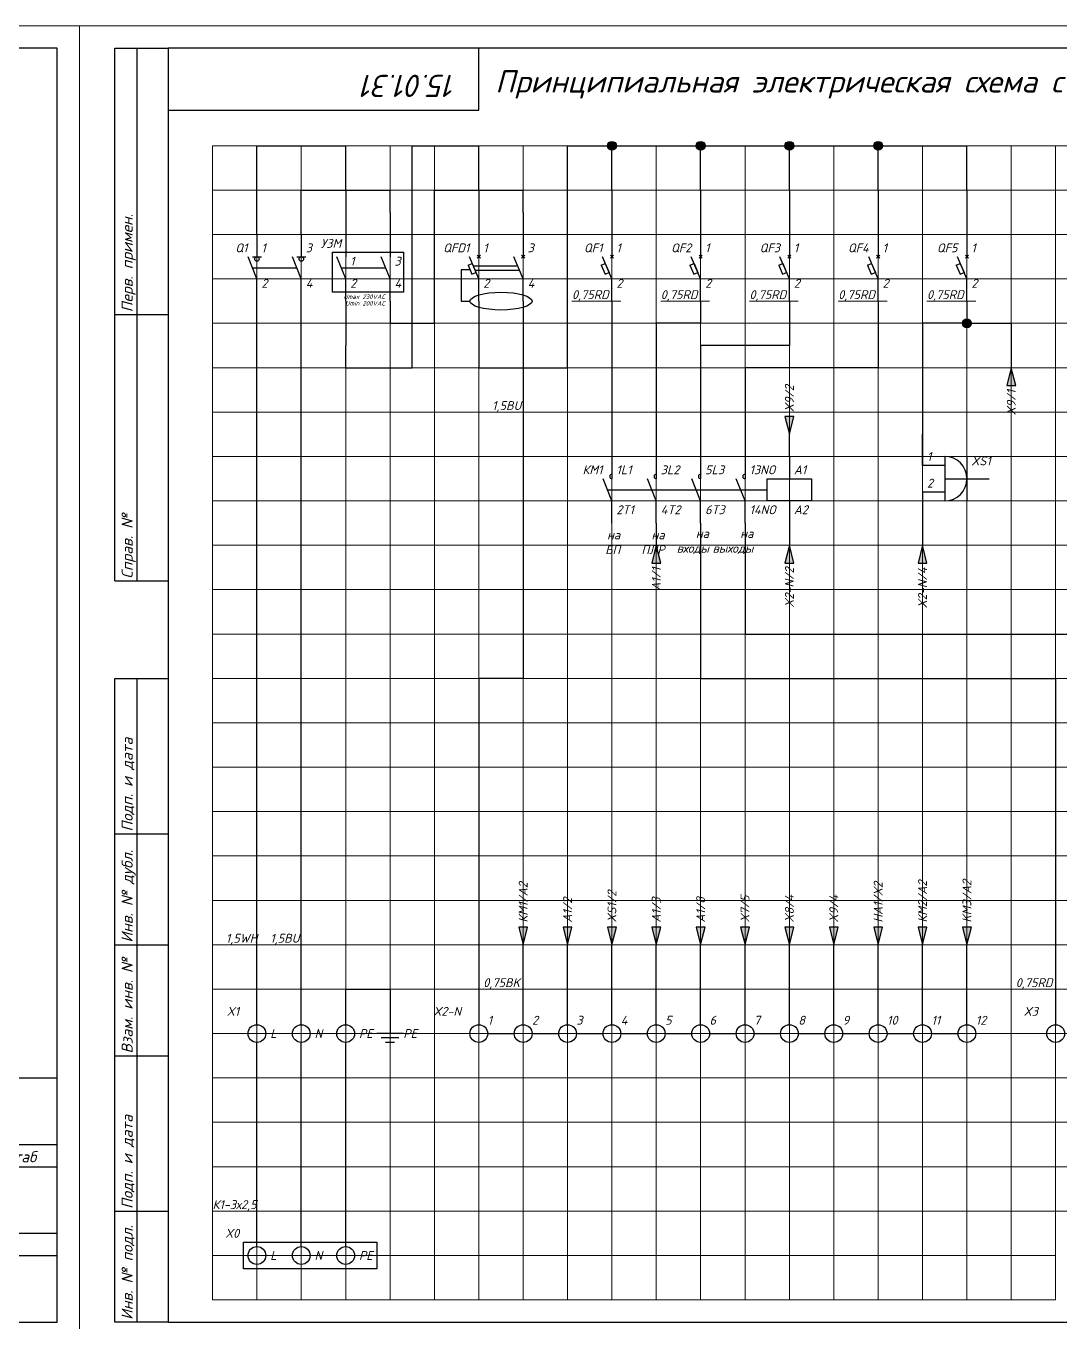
# Model space of a CAD drawing. Header units: millimetres. Extents: x 0 to 53000, y -591 to 24400.
# Drawn here: x 6307.9 to 6541, y 305 to 597 of the extents above; entities that cross this region are included whole.
import ezdxf
from ezdxf.enums import TextEntityAlignment as Align

# ---------------------------------------------------------------- set-up
doc = ezdxf.new("R2010")
doc.units = ezdxf.units.MM
doc.layers.add('Основная', color=7, linetype='Continuous', lineweight=30)
doc.layers.add('Тонкая для кабелей', color=7, linetype='Continuous', lineweight=15)
doc.layers.add('Привязки', color=2, linetype='Continuous', lineweight=0, plot=False, transparency=0.8)
doc.layers.add('рамка', color=253, linetype='Continuous', lineweight=5, transparency=0.8)
doc.styles.add('текст', font='isocpeui.ttf')

# ---------------------------------------------------------------- blocks, each defined once
blk = doc.blocks.new('*U109')
for p, q in [((230, 60), (415, 60)), ((415, 60), (415, 60)), ((415, 60), (415, 60)), ((295, 45), (415, 45)), ((365, 40), (415, 40)), ((365, 25), (415, 25)), ((295, 20), (415, 20))]:
    blk.add_line(p, q)
blk.add_lwpolyline([(20, 5), (415, 5), (415, 292), (20, 292)], close=True)
at = {"layer": 'Привязки'}
blk.add_lwpolyline([(0, 0), (420, 0), (420, 297), (0, 297)], close=True, dxfattribs=at)
at = {"layer": 'рамка'}
blk.add_lwpolyline([(0, 297), (420, 297), (420, 0), (0, 0)], close=True, dxfattribs=at)
at = {"style": 'текст'}
blk.add_text('Масштаб', height=2.5, dxfattribs=at).set_placement((397.5, 41))
for tag, p, height in [('12', (90, 292), 0.00000373), ('13', (90, 292), 0.00000373), ('27', (90, 292), 0.00000522), ('29', (105, 279), 3.5), ('ИЗМ4', (230.5, 56), 2.5), ('ЛИСТИЗМ4', (237.5, 56), 2.5), ('№ДОКУМИЗМ4', (247.5, 56), 2.5), ('ПОДПИЗМ4', (270.5, 56), 2.5), ('ДАТАИЗМ4', (285.5, 56), 2.5), ('28', (415, 60), 0.0000438), ('ОБОЗНАЧЕНИЕ', (300, 51), 5), ('ИЗМ3', (230.5, 51), 2.5), ('ЛИСТИЗМ3', (237.5, 51), 2.5), ('№ДОКУМИЗМ3', (247.5, 51), 2.5), ('ПОДПИЗМ3', (270.5, 51), 2.5), ('ДАТАИЗМ3', (285.5, 51), 2.5), ('ИЗМ2', (230.5, 46), 2.5), ('ЛИСТИЗМ2', (237.5, 46), 2.5), ('№ДОКУМИЗМ2', (247.5, 46), 2.5), ('ПОДПИЗМ2', (270.5, 46), 2.5), ('ДАТАИЗМ2', (285.5, 46), 2.5), ('ИЗМ1', (230.5, 41), 2.5), ('ЛИСТИЗМ1', (237.5, 41), 2.5), ('№ДОКУМИЗМ1', (247.5, 41), 2.5), ('ПОДПИЗМ1', (270.5, 41), 2.5), ('ДАТАИЗМ1', (285.5, 41), 2.5), ('РАЗРАБ', (247.5, 31), 2.5), ('ДАТАРАЗРАБ', (285.5, 31), 2.5), ('ПРОВ', (247.5, 26), 2.5), ('ДАТАПРОВ', (285.5, 26), 2.5), ('ТКОНТР', (247.5, 21), 2.5), ('ДАТАТКОНТР', (285.5, 21), 2.5), ('ЛИСТОВ', (400.5, 21), 2.5), ('10', (230.5, 16), 2.5), ('11', (247.5, 16), 2.5), ('НКОНТР', (247.5, 11), 2.5), ('ДАТАНКОНТР', (285.5, 11), 2.5), ('УТВ', (247.5, 6), 2.5), ('ДАТАУТВ', (285.5, 6), 2.5)]:
    blk.add_attdef(tag, p, '', height=height, dxfattribs=at)
for tag, p, height, rotation in [('ОБОЗНАЧЕНИЕ-ВЕРХ', (85, 286), 3.5, 180), ('ПРИМЕНЯЕМОСТЬ', (19, 232.5), 2.5, 90), ('СПРАВ№', (19, 172.5), 2.5, 90), ('ДАТАУЧЁТАДУБЛ', (19, 115.5), 2.5, 90), ('ИНВ№ДУБЛ', (19, 90.5), 2.5, 90), ('ВЗАМИНВ№', (19, 65.5), 2.5, 90), ('ДАТАУЧЁТА', (19, 30.5), 2.5, 90), ('ИНВ№ПОДЛ', (19, 5.5), 2.5, 90)]:
    blk.add_attdef(tag, p, '', height=height, rotation=rotation, dxfattribs=at)
blk.add_attdef('30', text='', height=5, dxfattribs=at).set_placement((355, 64), align=Align.MIDDLE)
for tag, height, p in [('НАИМЕНОВАНИЕ1', 5, (330, 36)), ('НАИМЕНОВАНИЕ2', 3.5, (330, 31)), ('МАССА', 3.5, (388.5, 31)), ('МАСШТАБ', 3.5, (406, 31)), ('НАИМЕНОВАНИЕ3', 3.5, (330, 26)), ('НАИМЕНОВАНИЕ4', 2.5, (330, 21)), ('ЛИСТ', 2.5, (380.5, 21)), ('МАТЕРИАЛ1', 2.5, (330, 16)), ('ПРЕДПРИЯТИЕ1', 3.5, (390, 16)), ('МАТЕРИАЛ2', 2.5, (330, 11)), ('ПРЕДПРИЯТИЕ2', 3.5, (390, 11)), ('ПРЕДПРИЯТИЕ3', 3.5, (390.02, 6)), ('МАТЕРИАЛ3', 2.5, (330, 6))]:
    blk.add_attdef(tag, text='', height=height, dxfattribs=at).set_placement(p, align=Align.CENTER)
for tag, p in [('ЛИТЕРА', (367.5, 31)), ('ЛИТЕРА2', (372.5, 31)), ('ЛИТЕРА3', (377.5, 31))]:
    blk.add_attdef(tag, text='', height=2.5, dxfattribs=at).set_placement(p, align=Align.RIGHT)
for tag, p in [('ИНДЕКС', (367.5, 31)), ('ИНДЕКС2', (372.5, 31)), ('ИНДЕКС3', (377.5, 31))]:
    blk.add_attdef(tag, text='', height=2.5, dxfattribs=at).set_placement(p, align=Align.TOP_LEFT)
blk = doc.blocks.new('*U110')
for p, q in [((8, 232), (8, 292)), ((8, 292), (20, 292)), ((13, 232), (13, 292)), ((90, 278), (90, 292)), ((90, 292), (90, 292)), ((90, 292), (90, 292)), ((90, 292), (90, 292)), ((90, 292), (90, 292)), ((90, 292), (90, 292)), ((20, 278), (90, 278)), ((8, 232), (20, 232)), ((8, 172), (8, 232)), ((13, 172), (13, 232)), ((8, 172), (20, 172)), ((8, 115), (8, 150)), ((8, 150), (20, 150)), ((13, 115), (13, 150)), ((8, 90), (8, 115)), ((8, 115), (20, 115)), ((13, 90), (13, 115)), ((8, 65), (8, 90)), ((8, 90), (20, 90)), ((13, 65), (13, 90)), ((8, 30), (8, 65)), ((8, 65), (20, 65)), ((13, 30), (13, 65)), ((8, 5), (8, 30)), ((8, 30), (20, 30)), ((13, 5), (13, 30)), ((20, 5), (8, 5))]:
    blk.add_line(p, q)
blk.add_lwpolyline([(20, 5), (415, 5), (415, 292), (20, 292)], close=True)
at = {"layer": 'Привязки'}
blk.add_lwpolyline([(0, 0), (420, 0), (420, 297), (0, 297)], close=True, dxfattribs=at)
at = {"layer": 'рамка'}
blk.add_lwpolyline([(0, 297), (420, 297), (420, 0), (0, 0)], close=True, dxfattribs=at)
at = {"style": 'текст'}
for s, p in [('Перв. примен.', (12, 232.5)), ('Справ. №', (12, 172.5)), ('Подп. и дата', (12, 115.5)), ('Инв. № дубл.', (12, 90.5)), ('Взам. инв. №', (12, 65.5)), ('Подп. и дата', (12, 30.5)), ('Инв. № подл.', (12, 5.5))]:
    blk.add_text(s, height=2.5, rotation=90, dxfattribs=at).set_placement(p)
for tag, p, height in [('12', (90, 292), 0.00000373), ('13', (90, 292), 0.00000373), ('27', (90, 292), 0.00000522), ('29', (105, 249), 3.5), ('ИЗМ2', (230.5, 16), 2.5), ('ЛИСТИЗМ2', (237.5, 16), 2.5), ('№ДОКУМИЗМ2', (247.5, 16), 2.5), ('28', (415, 20), 0.0000438), ('ОБОЗНАЧЕНИЕ', (300, 11), 5), ('ИЗМ1', (230.5, 11), 2.5), ('ЛИСТИЗМ1', (237.5, 11), 2.5), ('№ДОКУМИЗМ1', (247.5, 11), 2.5), ('ПОДПИЗМ1', (270.5, 11), 2.5), ('ДАТАИЗМ1', (285.5, 11), 2.5), ('ДАТАНКОНТР', (285.5, 11), 2.5), ('ДАТАУТВ', (285.5, 6), 2.5), ('РАЗРАБ', (415, 5), 0.0000135), ('ЛИСТОВ', (415, 5), 0.0000135), ('ПРОВ', (415, 5), 0.0000135), ('ТКОНТР', (415, 5), 0.0000135), ('НКОНТР', (415, 5), 0.0000135), ('УТВ', (415, 5), 0.0000135), ('10', (415, 5), 0.0000135), ('11', (415, 5), 0.0000135), ('ПОДПИЗМ2', (415, 5), 0.0000135), ('ДАТАИЗМ2', (415, 5), 0.0000135), ('ИЗМ3', (415, 5), 0.0000135), ('ЛИСТИЗМ3', (415, 5), 0.0000135), ('№ДОКУМИЗМ3', (415, 5), 0.0000135), ('ПОДПИЗМ3', (415, 5), 0.0000135), ('ДАТАИЗМ3', (415, 5), 0.0000135), ('ИЗМ4', (415, 5), 0.0000135), ('ЛИСТИЗМ4', (415, 5), 0.0000135), ('№ДОКУМИЗМ4', (415, 5), 0.0000135), ('ПОДПИЗМ4', (415, 5), 0.0000135), ('ДАТАИЗМ4', (415, 5), 0.0000135), ('ДАТАРАЗРАБ', (415, 5), 0.0000135), ('ДАТАПРОВ', (415, 5), 0.0000135), ('ДАТАТКОНТР', (415, 5), 0.0000135)]:
    blk.add_attdef(tag, p, '', height=height, dxfattribs=at)
for tag, p, height, rotation in [('ОБОЗНАЧЕНИЕ-ВЕРХ', (85, 286), 3.5, 180), ('ПРИМЕНЯЕМОСТЬ', (19, 232.5), 2.5, 90), ('СПРАВ№', (19, 172.5), 2.5, 90), ('ДАТАУЧЁТАДУБЛ', (19, 115.5), 2.5, 90), ('ИНВ№ДУБЛ', (19, 90.5), 2.5, 90), ('ВЗАМИНВ№', (19, 65.5), 2.5, 90), ('ДАТАУЧЁТА', (19, 30.5), 2.5, 90), ('ИНВ№ПОДЛ', (19, 5.5), 2.5, 90)]:
    blk.add_attdef(tag, p, '', height=height, rotation=rotation, dxfattribs=at)
blk.add_attdef('30', text='', height=5, dxfattribs=at).set_placement((355, 34), align=Align.MIDDLE)
for tag, height, p in [('ЛИСТ', 2.5, (410, 9)), ('НАИМЕНОВАНИЕ1', 0.000027, (415, 5)), ('НАИМЕНОВАНИЕ2', 0.0000189, (415, 5)), ('НАИМЕНОВАНИЕ3', 0.0000189, (415, 5)), ('НАИМЕНОВАНИЕ4', 0.0000135, (415, 5)), ('МАССА', 0.0000189, (415, 5)), ('МАСШТАБ', 0.0000189, (415, 5)), ('МАТЕРИАЛ1', 0.0000135, (415, 5)), ('МАТЕРИАЛ2', 0.0000135, (415, 5)), ('МАТЕРИАЛ3', 0.0000135, (415, 5)), ('ПРЕДПРИЯТИЕ1', 0.0000189, (415, 5)), ('ПРЕДПРИЯТИЕ2', 0.0000189, (415, 5)), ('ПРЕДПРИЯТИЕ3', 0.0000189, (415, 5))]:
    blk.add_attdef(tag, text='', height=height, dxfattribs=at).set_placement(p, align=Align.CENTER)
for tag in ['ЛИТЕРА', 'ЛИТЕРА2', 'ЛИТЕРА3']:
    blk.add_attdef(tag, text='', height=0.0000135, dxfattribs=at).set_placement((415, 5), align=Align.RIGHT)
for tag in ['ИНДЕКС', 'ИНДЕКС2', 'ИНДЕКС3']:
    blk.add_attdef(tag, text='', height=0.0000135, dxfattribs=at).set_placement((415, 5), align=Align.TOP_LEFT)

msp = doc.modelspace()

# ---------------------------------------------------------------- hatches: boundary and pattern name
at = {"layer": 'Основная'}
h = msp.add_hatch(color=256, dxfattribs=at)
h.dxf.hatch_style = 1
h.paths.add_polyline_path([(6440, 570), (6440, 571, 0.414213562), (6439, 570)])
h.paths.add_polyline_path([(6441, 570, 0.414213562), (6440, 571), (6440, 570)])
h.paths.add_polyline_path([(6439, 570, 0.414213562), (6440, 569), (6440, 570)])
h.paths.add_polyline_path([(6440, 570), (6440, 569, 0.414213562), (6441, 570)])
h = msp.add_hatch(color=256, dxfattribs=at)
h.dxf.hatch_style = 1
h.paths.add_polyline_path([(6460, 570), (6460, 571, 0.414213562), (6459, 570)])
h.paths.add_polyline_path([(6461, 570, 0.414213562), (6460, 571), (6460, 570)])
h.paths.add_polyline_path([(6459, 570, 0.414213562), (6460, 569), (6460, 570)])
h.paths.add_polyline_path([(6460, 570), (6460, 569, 0.414213562), (6461, 570)])
h = msp.add_hatch(color=256, dxfattribs=at)
h.dxf.hatch_style = 1
h.paths.add_polyline_path([(6480, 570), (6480, 571, 0.414213562), (6479, 570)])
h.paths.add_polyline_path([(6481, 570, 0.414213562), (6480, 571), (6480, 570)])
h.paths.add_polyline_path([(6479, 570, 0.414213562), (6480, 569), (6480, 570)])
h.paths.add_polyline_path([(6480, 570), (6480, 569, 0.414213562), (6481, 570)])
h = msp.add_hatch(color=256, dxfattribs=at)
h.dxf.hatch_style = 1
h.paths.add_polyline_path([(6500, 570), (6500, 571, 0.414213562), (6499, 570)])
h.paths.add_polyline_path([(6501, 570, 0.414213562), (6500, 571), (6500, 570)])
h.paths.add_polyline_path([(6499, 570, 0.414213562), (6500, 569), (6500, 570)])
h.paths.add_polyline_path([(6500, 570), (6500, 569, 0.414213562), (6501, 570)])
h = msp.add_hatch(color=256, dxfattribs=at)
h.dxf.hatch_style = 1
h.paths.add_polyline_path([(6520, 530), (6520, 531, 0.414213562), (6519, 530)])
h.paths.add_polyline_path([(6521, 530, 0.414213562), (6520, 531), (6520, 530)])
h.paths.add_polyline_path([(6519, 530, 0.414213562), (6520, 529), (6520, 530)])
h.paths.add_polyline_path([(6520, 530), (6520, 529, 0.414213562), (6521, 530)])
h = msp.add_hatch(color=256, dxfattribs=at)
h.dxf.hatch_style = 1
h.paths.add_polyline_path([(6530, 520), (6529, 516), (6530, 516)])
h.paths.add_polyline_path([(6530, 520), (6530, 516), (6531, 516)])
h = msp.add_hatch(color=256, dxfattribs=at)
h.dxf.hatch_style = 1
h.paths.add_polyline_path([(6480, 505), (6481, 509), (6480, 509)])
h.paths.add_polyline_path([(6480, 505), (6480, 509), (6479, 509)])
h = msp.add_hatch(color=256, dxfattribs=at)
h.dxf.hatch_style = 1
h.paths.add_polyline_path([(6450, 480), (6449, 476), (6450, 476)])
h.paths.add_polyline_path([(6450, 480), (6450, 476), (6451, 476)])
h = msp.add_hatch(color=256, dxfattribs=at)
h.dxf.hatch_style = 1
h.paths.add_polyline_path([(6480, 480), (6479, 476), (6480, 476)])
h.paths.add_polyline_path([(6480, 480), (6480, 476), (6481, 476)])
h = msp.add_hatch(color=256, dxfattribs=at)
h.dxf.hatch_style = 1
h.paths.add_polyline_path([(6510, 480), (6509, 476), (6510, 476)])
h.paths.add_polyline_path([(6510, 480), (6510, 476), (6511, 476)])
h = msp.add_hatch(color=256, dxfattribs=at)
h.dxf.hatch_style = 1
h.paths.add_polyline_path([(6420, 390), (6421, 394), (6420, 394)])
h.paths.add_polyline_path([(6420, 390), (6420, 394), (6419, 394)])
h = msp.add_hatch(color=256, dxfattribs=at)
h.dxf.hatch_style = 1
h.paths.add_polyline_path([(6430, 390), (6431, 394), (6430, 394)])
h.paths.add_polyline_path([(6430, 390), (6430, 394), (6429, 394)])
h = msp.add_hatch(color=256, dxfattribs=at)
h.dxf.hatch_style = 1
h.paths.add_polyline_path([(6440, 390), (6441, 394), (6440, 394)])
h.paths.add_polyline_path([(6440, 390), (6440, 394), (6439, 394)])
h = msp.add_hatch(color=256, dxfattribs=at)
h.dxf.hatch_style = 1
h.paths.add_polyline_path([(6450, 390), (6451, 394), (6450, 394)])
h.paths.add_polyline_path([(6450, 390), (6450, 394), (6449, 394)])
h = msp.add_hatch(color=256, dxfattribs=at)
h.dxf.hatch_style = 1
h.paths.add_polyline_path([(6460, 390), (6461, 394), (6460, 394)])
h.paths.add_polyline_path([(6460, 390), (6460, 394), (6459, 394)])
h = msp.add_hatch(color=256, dxfattribs=at)
h.dxf.hatch_style = 1
h.paths.add_polyline_path([(6470, 390), (6471, 394), (6470, 394)])
h.paths.add_polyline_path([(6470, 390), (6470, 394), (6469, 394)])
h = msp.add_hatch(color=256, dxfattribs=at)
h.dxf.hatch_style = 1
h.paths.add_polyline_path([(6480, 390), (6481, 394), (6480, 394)])
h.paths.add_polyline_path([(6480, 390), (6480, 394), (6479, 394)])
h = msp.add_hatch(color=256, dxfattribs=at)
h.dxf.hatch_style = 1
h.paths.add_polyline_path([(6490, 390), (6491, 394), (6490, 394)])
h.paths.add_polyline_path([(6490, 390), (6490, 394), (6489, 394)])
h = msp.add_hatch(color=256, dxfattribs=at)
h.dxf.hatch_style = 1
h.paths.add_polyline_path([(6500, 390), (6501, 394), (6500, 394)])
h.paths.add_polyline_path([(6500, 390), (6500, 394), (6499, 394)])
h = msp.add_hatch(color=256, dxfattribs=at)
h.dxf.hatch_style = 1
h.paths.add_polyline_path([(6510, 390), (6511, 394), (6510, 394)])
h.paths.add_polyline_path([(6510, 390), (6510, 394), (6509, 394)])
h = msp.add_hatch(color=256, dxfattribs=at)
h.dxf.hatch_style = 1
h.paths.add_polyline_path([(6520, 390), (6521, 394), (6520, 394)])
h.paths.add_polyline_path([(6520, 390), (6520, 394), (6519, 394)])

# ---------------------------------------------------------------- linework, layer by layer
for p, q in [((6360, 570), (6380, 570)), ((6360, 560), (6360, 570)), ((6380, 560), (6380, 570)), ((6395, 570), (6410, 570)), ((6395, 560), (6395, 570)), ((6410, 560), (6410, 570)), ((6430, 570), (6520, 570)), ((6430, 560), (6430, 570)), ((6440, 560), (6440, 570)), ((6460, 560), (6460, 570)), ((6480, 560), (6480, 570)), ((6500, 560), (6500, 570)), ((6520, 560), (6520, 570)), ((6360, 550), (6360, 560)), ((6370, 560), (6390, 560)), ((6370, 555), (6370, 560)), ((6380, 560), (6380, 550)), ((6390, 555), (6390, 560)), ((6395, 525), (6395, 560)), ((6400, 560), (6420, 560)), ((6400, 555), (6400, 560)), ((6410, 560), (6410, 550)), ((6420, 555), (6420, 560)), ((6430, 520), (6430, 560)), ((6440, 560), (6440, 550)), ((6460, 560), (6460, 550)), ((6480, 560), (6480, 550)), ((6500, 560), (6500, 550)), ((6520, 560), (6520, 550)), ((6370, 550), (6370, 555)), ((6390, 555), (6390, 550)), ((6400, 530), (6400, 555)), ((6420, 555), (6420, 550)), ((6360, 550), (6360, 545)), ((6370, 550), (6370, 545)), ((6380, 550), (6380, 545)), ((6390, 550), (6390, 545)), ((6410, 550), (6410, 545)), ((6420, 550), (6420, 545)), ((6440, 550), (6440, 545)), ((6460, 550), (6460, 545)), ((6480, 550), (6480, 545)), ((6500, 550), (6500, 545)), ((6520, 550), (6520, 545)), ((6360, 540), (6358, 545)), ((6359, 545), (6361, 545)), ((6370, 540), (6368, 545)), ((6369, 545), (6371, 545)), ((6377, 546), (6393, 546)), ((6377, 537), (6377, 546)), ((6380, 540), (6378, 545)), ((6390, 540), (6388, 545)), ((6393, 546), (6393, 537)), ((6407.59194, 543.08022), (6408.51108, 543.47414)), ((6410, 540), (6407.87931, 544.94828)), ((6408.51108, 543.47414), (6409.36823, 541.47414)), ((6410.35355, 545.35355), (6409.64645, 544.64645)), ((6409.64645, 545.35355), (6410.35355, 544.64645)), ((6410, 545), (6410.35355, 545.35355)), ((6420, 540), (6417.87931, 544.94828)), ((6420.35355, 545.35355), (6419.64645, 544.64645)), ((6419.64645, 545.35355), (6420.35355, 544.64645)), ((6420, 545), (6420.35355, 545.35355)), ((6437.59194, 543.08022), (6438.51108, 543.47414)), ((6440, 540), (6437.87931, 544.94828)), ((6438.51108, 543.47414), (6439.36823, 541.47414)), ((6440.35355, 545.35355), (6439.64645, 544.64645)), ((6439.64645, 545.35355), (6440.35355, 544.64645)), ((6440, 545), (6440.35355, 545.35355)), ((6457.59194, 543.08022), (6458.51108, 543.47414)), ((6460, 540), (6457.87931, 544.94828)), ((6458.51108, 543.47414), (6459.36823, 541.47414)), ((6460.35355, 545.35355), (6459.64645, 544.64645)), ((6459.64645, 545.35355), (6460.35355, 544.64645)), ((6460, 545), (6460.35355, 545.35355)), ((6477.59194, 543.08022), (6478.51108, 543.47414)), ((6480, 540), (6477.87931, 544.94828)), ((6478.51108, 543.47414), (6479.36823, 541.47414)), ((6480.35355, 545.35355), (6479.64645, 544.64645)), ((6479.64645, 545.35355), (6480.35355, 544.64645)), ((6480, 545), (6480.35355, 545.35355)), ((6497.59194, 543.08022), (6498.51108, 543.47414)), ((6500, 540), (6497.87931, 544.94828)), ((6498.51108, 543.47414), (6499.36823, 541.47414)), ((6500.35355, 545.35355), (6499.64645, 544.64645)), ((6499.64645, 545.35355), (6500.35355, 544.64645)), ((6500, 545), (6500.35355, 545.35355)), ((6517.59194, 543.08022), (6518.51108, 543.47414)), ((6520, 540), (6517.87931, 544.94828)), ((6518.51108, 543.47414), (6519.36823, 541.47414)), ((6520.35355, 545.35355), (6519.64645, 544.64645)), ((6519.64645, 545.35355), (6520.35355, 544.64645)), ((6520, 545), (6520.35355, 545.35355)), ((6359, 542.5), (6369.00059, 542.49851)), ((6379.00059, 542.49851), (6389, 542.5)), ((6408.02051, 542.08022), (6406, 542.08022)), ((6406, 542.08022), (6406, 535)), ((6407.59194, 543.08022), (6408.44908, 541.08022)), ((6408.44908, 541.08022), (6409.36823, 541.47414)), ((6408.72537, 542.97414), (6418.72537, 542.97414)), ((6409.15394, 541.97414), (6419.15394, 541.97414)), ((6437.59194, 543.08022), (6438.44908, 541.08022)), ((6438.44908, 541.08022), (6439.36823, 541.47414)), ((6457.59194, 543.08022), (6458.44908, 541.08022)), ((6458.44908, 541.08022), (6459.36823, 541.47414)), ((6477.59194, 543.08022), (6478.44908, 541.08022)), ((6478.44908, 541.08022), (6479.36823, 541.47414)), ((6497.59194, 543.08022), (6498.44908, 541.08022)), ((6498.44908, 541.08022), (6499.36823, 541.47414)), ((6517.59194, 543.08022), (6518.44908, 541.08022)), ((6518.44908, 541.08022), (6519.36823, 541.47414)), ((6360, 535), (6360, 540)), ((6370, 535), (6370, 540)), ((6380, 535), (6380, 540)), ((6390, 535), (6390, 540)), ((6410, 535), (6410, 540)), ((6420, 535), (6420, 540)), ((6440, 535), (6440, 540)), ((6460, 535), (6460, 540)), ((6480, 535), (6480, 540)), ((6500, 535), (6500, 540)), ((6520, 535), (6520, 540)), ((6360, 372), (6360, 535)), ((6370, 372), (6370, 535)), ((6393, 537), (6377, 537)), ((6380, 535), (6380, 525)), ((6390, 535), (6390, 530)), ((6406, 535), (6408, 535)), ((6410, 535), (6410, 530)), ((6420, 535), (6420, 530)), ((6440, 535), (6440, 520)), ((6460, 535), (6460, 530)), ((6480, 535), (6480, 525)), ((6500, 535), (6500, 520)), ((6520, 535), (6520, 530)), ((6390, 530), (6400, 530)), ((6410, 530), (6410, 520)), ((6420, 530), (6420, 450)), ((6460, 530), (6450, 530)), ((6450, 530), (6450, 520)), ((6520, 530), (6510, 530)), ((6510, 530), (6510, 498)), ((6520, 530), (6530, 530)), ((6530, 530), (6530, 520)), ((6380, 520), (6380, 525)), ((6395, 520), (6395, 525)), ((6480, 525), (6460, 525)), ((6460, 525), (6460, 505)), ((6380, 520), (6395, 520)), ((6410, 520), (6430, 520)), ((6440, 520), (6440, 500)), ((6450, 520), (6450, 500)), ((6500, 520), (6470, 520)), ((6470, 520), (6470, 500)), ((6530, 520), (6529, 516)), ((6531, 516), (6530, 520)), ((6460, 515), (6460, 510)), ((6529, 516), (6531, 516)), ((6440, 510), (6440, 500)), ((6450, 510), (6450, 500)), ((6460, 510), (6460, 500)), ((6470, 510), (6470, 500)), ((6479, 509), (6480, 505)), ((6481, 509), (6479, 509)), ((6480, 505), (6481, 509)), ((6480, 500), (6480, 505)), ((6510, 498), (6510, 505)), ((6440, 500), (6440, 495)), ((6450, 500), (6450, 495)), ((6460, 500), (6460, 495)), ((6470, 500), (6470, 495)), ((6480, 500), (6480, 495)), ((6515, 500), (6515, 490)), ((6520, 500), (6520, 490)), ((6515, 498), (6510, 498)), ((6440, 490), (6438, 495)), ((6450, 490), (6448, 495)), ((6460, 490), (6458, 495)), ((6470, 490), (6468, 495)), ((6475, 495), (6485, 495)), ((6475, 490), (6475, 495)), ((6485, 495), (6485, 490)), ((6515, 495), (6525, 495)), ((6439.00059, 492.49851), (6475, 492.49851)), ((6515, 492), (6510, 492)), ((6510, 492), (6510, 485)), ((6440, 485), (6440, 490)), ((6450, 485), (6450, 490)), ((6460, 485), (6460, 490)), ((6470, 485), (6470, 490)), ((6485, 490), (6475, 490)), ((6480, 490), (6480, 480)), ((6450, 485), (6450, 480)), ((6460, 485), (6460, 450)), ((6470, 485), (6470, 460)), ((6510, 485), (6510, 480)), ((6450, 480), (6449, 476)), ((6451, 476), (6450, 480)), ((6480, 480), (6479, 476)), ((6481, 476), (6480, 480)), ((6510, 480), (6509, 476)), ((6511, 476), (6510, 480)), ((6449, 476), (6451, 476)), ((6479, 476), (6481, 476)), ((6509, 476), (6511, 476)), ((6470, 460), (6630, 460)), ((6420, 450), (6410, 450)), ((6410, 450), (6410, 380)), ((6460, 450), (6540, 450)), ((6540, 450), (6540, 380)), ((6419, 394), (6420, 390)), ((6421, 394), (6419, 394)), ((6420, 390), (6421, 394)), ((6429, 394), (6430, 390)), ((6431, 394), (6429, 394)), ((6430, 390), (6431, 394)), ((6439, 394), (6440, 390)), ((6441, 394), (6439, 394)), ((6440, 390), (6441, 394)), ((6449, 394), (6450, 390)), ((6451, 394), (6449, 394)), ((6450, 390), (6451, 394)), ((6459, 394), (6460, 390)), ((6461, 394), (6459, 394)), ((6460, 390), (6461, 394)), ((6469, 394), (6470, 390)), ((6471, 394), (6469, 394)), ((6470, 390), (6471, 394)), ((6479, 394), (6480, 390)), ((6481, 394), (6479, 394)), ((6480, 390), (6481, 394)), ((6489, 394), (6490, 390)), ((6491, 394), (6489, 394)), ((6490, 390), (6491, 394)), ((6499, 394), (6500, 390)), ((6501, 394), (6499, 394)), ((6500, 390), (6501, 394)), ((6509, 394), (6510, 390)), ((6511, 394), (6509, 394)), ((6510, 390), (6511, 394)), ((6519, 394), (6520, 390)), ((6521, 394), (6519, 394)), ((6520, 390), (6521, 394)), ((6420, 380), (6420, 390)), ((6430, 380), (6430, 390)), ((6440, 380), (6440, 390)), ((6450, 380), (6450, 390)), ((6460, 380), (6460, 390)), ((6470, 380), (6470, 390)), ((6480, 380), (6480, 390)), ((6490, 380), (6490, 390)), ((6500, 380), (6500, 390)), ((6510, 380), (6510, 390)), ((6520, 380), (6520, 390)), ((6380, 372), (6380, 380)), ((6380, 380), (6390, 380)), ((6390, 380), (6390, 370)), ((6410, 380), (6410, 372)), ((6420, 372), (6420, 380)), ((6430, 372), (6430, 380)), ((6440, 372), (6440, 380)), ((6450, 372), (6450, 380)), ((6460, 372), (6460, 380)), ((6470, 372), (6470, 380)), ((6480, 372), (6480, 380)), ((6490, 372), (6490, 380)), ((6500, 372), (6500, 380)), ((6510, 372), (6510, 380)), ((6520, 372), (6520, 380)), ((6540, 380), (6540, 372)), ((6360, 342), (6360, 368)), ((6370, 342), (6370, 368)), ((6380, 322), (6380, 368)), ((6393, 370), (6387, 370)), ((6392, 369), (6388, 369)), ((6391, 368), (6389, 368)), ((6412, 370), (6418, 370)), ((6422, 370), (6428, 370)), ((6432, 370), (6438, 370)), ((6442, 370), (6448, 370)), ((6452, 370), (6458, 370)), ((6462, 370), (6468, 370)), ((6472, 370), (6478, 370)), ((6482, 370), (6488, 370)), ((6492, 370), (6498, 370)), ((6502, 370), (6508, 370)), ((6512, 370), (6518, 370)), ((6360, 322), (6360, 342)), ((6370, 322), (6370, 342)), ((6357, 323), (6387, 323)), ((6357, 317), (6357, 323)), ((6387, 323), (6387, 317)), ((6387, 317), (6357, 317))]:
    msp.add_line(p, q, dxfattribs=at)
for centre, radius in [((6440, 570), 1), ((6460, 570), 1), ((6480, 570), 1), ((6500, 570), 1), ((6360, 544.5), 0.5), ((6370, 544.5), 0.5), ((6520, 530), 1), ((6360, 370), 2), ((6370, 370), 2), ((6380, 370), 2), ((6410, 370), 2), ((6420, 370), 2), ((6430, 370), 2), ((6440, 370), 2), ((6450, 370), 2), ((6460, 370), 2), ((6470, 370), 2), ((6480, 370), 2), ((6490, 370), 2), ((6500, 370), 2), ((6510, 370), 2), ((6520, 370), 2), ((6540, 370), 2), ((6360, 320), 2), ((6370, 320), 2), ((6380, 320), 2)]:
    msp.add_circle(centre, radius, dxfattribs=at)
for centre, radius, start, end in [((6515, 495), 5, 270, 90), ((6440, 495.5), 0.5, 90, 270), ((6450, 495.5), 0.5, 90, 270), ((6460, 495.5), 0.5, 90, 270), ((6470, 495.5), 0.5, 90, 270)]:
    msp.add_arc(centre, radius, start, end, dxfattribs=at)
msp.add_ellipse((6415, 535), major_axis=(-7, 0), ratio=0.285714286, dxfattribs=at)
at = {"layer": 'Привязки'}
for p, q in [((6350, 570), (6720, 570)), ((6350, 310), (6350, 570)), ((6360, 570), (6360, 310)), ((6370, 570), (6370, 310)), ((6380, 570), (6380, 310)), ((6390, 570), (6390, 310)), ((6400, 570), (6400, 310)), ((6410, 570), (6410, 310)), ((6420, 570), (6420, 310)), ((6430, 570), (6430, 310)), ((6440, 570), (6440, 310)), ((6450, 570), (6450, 310)), ((6460, 570), (6460, 310)), ((6470, 570), (6470, 310)), ((6480, 570), (6480, 310)), ((6490, 570), (6490, 310)), ((6500, 570), (6500, 310)), ((6510, 570), (6510, 310)), ((6520, 570), (6520, 310)), ((6530, 570), (6530, 310)), ((6540, 570), (6540, 330)), ((6350, 560), (6720, 560)), ((6350, 550), (6720, 550)), ((6350, 540), (6720, 540)), ((6350, 530), (6720, 530)), ((6350, 520), (6720, 520)), ((6350, 510), (6720, 510)), ((6350, 500), (6720, 500)), ((6350, 490), (6720, 490)), ((6350, 480), (6720, 480)), ((6350, 470), (6720, 470)), ((6350, 460), (6720, 460)), ((6350, 450), (6720, 450)), ((6350, 440), (6720, 440)), ((6350, 430), (6720, 430)), ((6350, 420), (6720, 420)), ((6350, 410), (6720, 410)), ((6350, 400), (6720, 400)), ((6350, 390), (6720, 390)), ((6350, 380), (6720, 380)), ((6350, 370), (6720, 370)), ((6350, 360), (6720, 360)), ((6350, 350), (6720, 350)), ((6350, 340), (6720, 340)), ((6350, 330), (6540, 330)), ((6720, 330), (6540, 330)), ((6540, 330), (6540, 310)), ((6350, 320), (6540, 320)), ((6540, 310), (6350, 310))]:
    msp.add_line(p, q, dxfattribs=at)
at = {"layer": 'Тонкая для кабелей'}
for p, q in [((6442, 535), (6431, 535)), ((6462, 535), (6451, 535)), ((6482, 535), (6471, 535)), ((6502, 535), (6491, 535)), ((6522, 535), (6511, 535)), ((6422, 510), (6413, 510)), ((6362, 390), (6353, 390)), ((6372, 390), (6363, 390)), ((6522, 380), (6411, 380)), ((6562, 380), (6531, 380)), ((6383, 330), (6350, 330))]:
    msp.add_line(p, q, dxfattribs=at)

# ---------------------------------------------------------------- block references
msp.add_blockref('*U109', (5900, 300))
ref = msp.add_blockref('*U110', (6320, 300))
ref.add_attrib('ОБОЗНАЧЕНИЕ-ВЕРХ', '15.01.31', (6405, 586), dxfattribs={"height": 5, "rotation": 180, "style": 'текст'})

# ---------------------------------------------------------------- texts
at = {"layer": 'Основная', "style": 'текст'}
for s, width, heights, insert, char_height, attachment_point in [('Принципиальная электрическая схема с питанием ПЛР 220VAC и питанием входов ПЛР 220VAC\\PВыходы парные', 333.9398066, [15.99579], (6570.0001, 586.99998), 5, 2), ('УЗМ', 5.8793103, [0], (6379, 547), 2, 9), ('1', 3, [0], (6361, 546), 2, 7), ('3', 3, [0], (6371, 546), 2, 7), ('1', 3, [0], (6411, 546), 2, 7), ('3', 3, [0], (6421, 546), 2, 7), ('1', 3, [0], (6441, 546), 2, 7), ('1', 3, [0], (6461, 546), 2, 7), ('1', 3, [0], (6481, 546), 2, 7), ('1', 3, [0], (6501, 546), 2, 7), ('1', 3, [0], (6521, 546), 2, 7), ('1', 3, [0], (6381, 543), 2, 7), ('3', 3, [0], (6391, 543), 2, 7), ('2', 3, [0], (6361, 538), 2, 7), ('4', 3, [0], (6371, 538), 2, 7), ('2', 3, [0], (6381, 538), 2, 7), ('4', 3, [0], (6391, 538), 2, 7), ('2', 3, [0], (6411, 538), 2, 7), ('4', 3, [0], (6421, 538), 2, 7), ('2', 3, [0], (6441, 538), 2, 7), ('2', 3, [0], (6461, 538), 2, 7), ('2', 3, [0], (6481, 538), 2, 7), ('2', 3, [0], (6501, 538), 2, 7), ('2', 3, [0], (6521, 538), 2, 7), ('Umax 230VAC', 12.2395477, [0], (6388.87931, 535.49676), 1, 9), ('Umin 200VAC', 14.3469034, [0], (6388.87931, 534), 1, 9), ('1', 3, [0], (6511, 499), 2, 7), ('XS1', 3, [0], (6521, 498), 2, 7), ('КМ1', 5.8793103, [0], (6437.87931, 496), 2, 9), ('1L1', 3, [0], (6441, 496), 2, 7), ('3L2', 3, [0], (6451, 496), 2, 7), ('5L3', 3, [0], (6461, 496), 2, 7), ('13NO', 3, [0], (6471, 496), 2, 7), ('А1', 3, [0], (6481, 496), 2, 7), ('2', 3, [0], (6511, 493), 2, 7), ('2T1', 3, [0], (6441, 487), 2, 7), ('4T2', 3, [0], (6451, 487), 2, 7), ('6T3', 3, [0], (6461, 487), 2, 7), ('14NO', 3, [0], (6471, 487), 2, 7), ('А2', 3, [0], (6481, 487), 2, 7), ('X1', 10, [0], (6356, 374), 2, 9), ('X2-N', 10, [0], (6406, 374), 2, 9), ('1', 3, [0], (6412, 372), 2, 7), ('2', 3, [0], (6422, 372), 2, 7), ('3', 3, [0], (6432, 372), 2, 7), ('4', 3, [0], (6442, 372), 2, 7), ('5', 3, [0], (6452, 372), 2, 7), ('6', 3, [0], (6462, 372), 2, 7), ('7', 3, [0], (6472, 372), 2, 7), ('8', 3, [0], (6482, 372), 2, 7), ('9', 3, [0], (6492, 372), 2, 7), ('10', 3, [0], (6502, 372), 2, 7), ('11', 3, [0], (6512, 372), 2, 7), ('12', 3, [0], (6522, 372), 2, 7), ('X3', 10, [0], (6536, 374), 2, 9), ('L', 5, [0], (6363, 370), 2, 4), ('N', 5, [0], (6373, 370), 2, 4), ('PE', 5, [0], (6383, 370), 2, 4), ('PE', 5, [0], (6393, 370), 2, 4), ('X0', 10, [0], (6356, 324), 2, 9), ('L', 5, [0], (6363, 320), 2, 4), ('N', 5, [0], (6373, 320), 2, 4), ('PE', 5, [0], (6383, 320), 2, 4)]:
    msp.add_mtext_dynamic_manual_height_columns(s, width=width, gutter_width=200, heights=heights, dxfattribs=dict(at, insert=insert, char_height=char_height, attachment_point=attachment_point))
at = {"layer": 'Основная', "char_height": 2, "width": 3.8793103, "attachment_point": 9, "style": 'текст'}
for s, insert in [('Q1', (6357.87931, 546)), ('QFD1', (6407.87931, 546)), ('QF1', (6437.87931, 546)), ('QF2', (6457.87931, 546)), ('QF3', (6477.87931, 546)), ('QF4', (6497.87931, 546)), ('QF5', (6517.87931, 546))]:
    msp.add_mtext(s, dxfattribs=dict(at, insert=insert))
at = {"layer": 'Основная', "char_height": 2, "rotation": 90, "style": 'текст'}
for s, heights, insert, attachment_point in [('X9/2', [0], (6479, 510), 1), ('X9/1', [1.17616], (6531, 515), 9), ('А1/1', [0], (6451, 475), 9), ('X2-N/2', [0], (6481, 475), 9), ('X2-N/4', [0], (6511, 475), 9), ('КМ1/А2', [0], (6419, 395), 1), ('HA1/X2', [0], (6499, 395), 1), ('КМ2/A2', [0], (6509, 395), 1), ('KM3/A2', [0], (6519, 395), 1), ('А1/2', [0], (6429, 395), 1), ('XS1/2', [0], (6439, 395), 1), ('А1/3', [0], (6449, 395), 1), ('А1/8', [0], (6459, 395), 1), ('X7/5', [0], (6469, 395), 1), ('X8/4', [0], (6479, 395), 1), ('X9/4', [0], (6489, 395), 1)]:
    msp.add_mtext_dynamic_manual_height_columns(s, width=5.8793103, gutter_width=200, heights=heights, dxfattribs=dict(at, insert=insert, attachment_point=attachment_point))
at = {"layer": 'Привязки', "char_height": 2, "attachment_point": 9, "style": 'текст'}
for s, insert in [('на БП', (6441.87931, 478)), ('на ПЛР', (6451.87931, 478)), ('на входы', (6461.87931, 478)), ('на выходы', (6471.87931, 478))]:
    msp.add_mtext_dynamic_manual_height_columns(s, width=5.8793103, gutter_width=200, heights=[0], dxfattribs=dict(at, insert=insert))
at = {"layer": 'Тонкая для кабелей', "char_height": 2, "attachment_point": 7, "style": 'текст'}
for s, insert in [('0,75RD', (6431, 535)), ('0,75RD', (6451, 535)), ('0,75RD', (6471, 535)), ('0,75RD', (6491, 535)), ('0,75RD', (6511, 535)), ('1,5BU', (6413, 510)), ('1,5WH', (6353, 390)), ('1,5BU', (6363, 390)), ('0,75BK', (6411, 380)), ('0,75RD', (6531, 380)), ('К1-3х2,5', (6350, 330))]:
    msp.add_mtext_dynamic_manual_height_columns(s, width=10, gutter_width=200, heights=[0], dxfattribs=dict(at, insert=insert))

doc.saveas('drawing.dxf')
